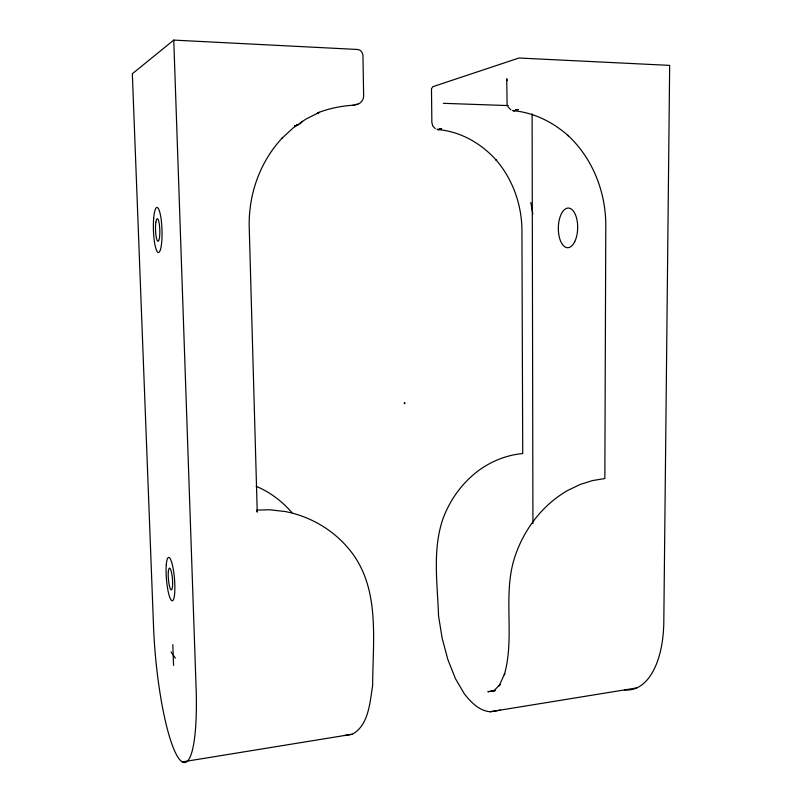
<?xml version="1.0" encoding="UTF-8"?>
<svg xmlns="http://www.w3.org/2000/svg" width="802" height="802" viewBox="0 0 802 802"><rect width="100%" height="100%" fill="white"/><g stroke="black" fill="none" stroke-linecap="round" stroke-linejoin="round"><path stroke-width="1.2" d="M302.544 121.222L299.878 124.109M173.763 40.1L132.33 73.764L153.553 627.014A106.586 19.248 84.6 0 0 178.495 758.06A106.586 19.248 84.6 0 0 196.089 687.665L173.763 40.1L357.522 49.473C361.251 49.644 363.306 53.564 362.975 56.962L363.647 95.829C363.727 100.21 360.178 104.35 355.747 104.611L357.822 104.2M494.313 690.672L492.949 691.615L500.077 684.607L499.115 685.83L504.759 673.54L504.318 674.813C515.606 635.014 501.4 592.177 516.197 553.009C525.711 527.044 543.796 504.017 567.986 490.293L580.367 484.388L592.447 480.588L604.848 478.543L605.781 225.673C605.881 192.109 592.668 158.295 567.846 135.338L568.337 135.759C553.039 122.175 533.761 112.43 513.2 110.716C511.506 110.265 514.032 110.425 514.523 110.816L513.621 110.766M182.335 761.9L352.258 734.251C368.84 725.259 369.832 702.372 372.589 685.971L372.669 684.838C372.79 639.264 380.649 586.693 348.82 548.919L348.349 548.307C332.309 529.28 309.622 516.197 285.191 511.536L269.753 509.781L256.71 510.092M355.136 105.132C343.517 105.563 328.9 108.25 317.231 113.112L319.386 112.33L305.783 119.167L293.141 127.939L281.702 138.505L282.114 138.104C259.928 161.904 248.419 194.555 249.221 226.946L257.242 512.157L256.951 511.496M494.744 690.412L487.847 691.765L495.255 690.612M294.765 125.824L296.499 125.513L294.705 125.744M438.524 615.846L442.183 638.372L447.917 659.725L455.436 678.642L464.378 693.9C470.814 702.061 479.155 710.853 490.182 711.765L636.658 687.936M490.182 711.765L500.398 710.131M344.339 735.514L352.258 734.251M354.765 105.202L352.72 105.383L353.421 105.423M404.088 403.236L405.03 403.175M443.326 103.318L508.338 105.593M437.902 129.583L438.594 129.653C437.24 129.062 436.148 129.373 437.902 129.583C460.388 131.418 481.23 143.378 496.127 160.039L495.857 159.688C512.678 179.087 521.751 204.58 521.932 230.174L522.724 453.551C507.255 454.945 492.468 460.769 479.786 469.661L479.426 469.952C462.734 482.112 450.143 499.385 442.985 518.704C432.228 549.931 437.511 583.635 438.534 615.916M256.179 486.343C269.993 492.027 282.134 501.35 291.908 512.578M510.874 109.814L507.877 106.726M435.255 128.641L432.789 126.064L431.857 122.626L431.486 88.832L432.749 86.726L518.954 58.015L669.67 65.383L663.815 621.51A92.651 46.255 80.6 0 1 624.547 689.88M171.037 651.936L175.367 658.121M507.125 80.621L506.734 78.736L507.105 104.821M530.814 202.525L532.839 214.034M172.801 644.587L173.563 665.399M404.549 402.704L404.569 403.717M532.107 113.894L532.929 523.475M297.061 124.781L296.529 125.212L298.344 124.851L297.061 124.781M441.571 128.671L439.285 128.691L441.571 128.671M518.413 109.583L515.726 109.613L518.413 109.583M155.869 222.174A11.278 2.135 88.1 0 0 157.493 240.941A11.278 2.135 88.1 0 0 159.618 226.906A11.278 2.135 88.1 0 0 155.869 222.174M168.36 571.525A10.887 2.005 85.2 0 0 170.796 589.58A10.887 2.005 85.2 0 0 172.119 576.016A10.887 2.005 85.2 0 0 168.36 571.525M166.275 564.889A21.774 4.02 85.2 0 0 171.438 600.387A21.774 4.02 85.2 0 0 173.703 571.936A21.774 4.02 85.2 0 0 166.275 564.889M153.673 218.284A22.556 4.281 88.1 0 0 158.345 252.51A22.556 4.281 88.1 0 0 161.112 219.106A22.556 4.281 88.1 0 0 153.673 218.284M574.713 241.743A19.829 9.674 -88.9 0 0 570.673 208.66A19.829 9.674 -88.9 0 0 558.603 233.202A19.829 9.674 -88.9 0 0 574.713 241.743"/></g></svg>
